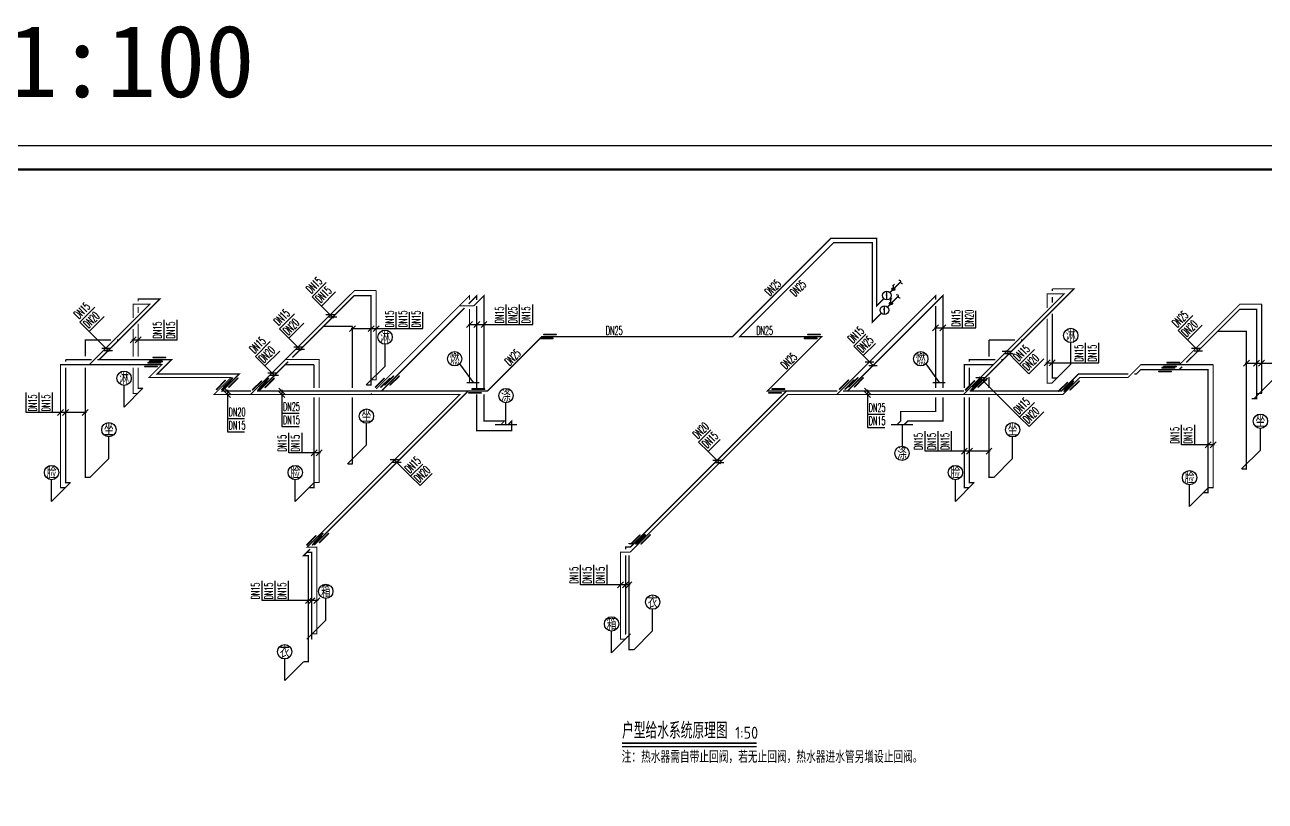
# Model space of a CAD drawing. Extents: x 27938 to 1042331, y -235042 to 1535213.
# Drawn here: x 761140 to 786856, y 140131 to 156231 of the extents above; entities that cross this region are included whole.
import ezdxf
from ezdxf.enums import TextEntityAlignment as Align

# ---------------------------------------------------------------- set-up
doc = ezdxf.new("R2010")
doc.units = 0
doc.header["$LTSCALE"] = 1000
doc.header["$MEASUREMENT"] = 0
for name, color, linetype in [('DIM_SYMB', 3, 'Continuous'), ('DIM_热给水', 3, 'Continuous'), ('DIM_给水', 3, 'Continuous'), ('EQUIP_给水', 7, 'Continuous'), ('PIPE-热给水', 5, 'RJ1'), ('PIPE-给水', 3, 'J1'), ('S-公用说明', 7, 'Continuous'), ('TEXT_给水', 7, 'Continuous'), ('VALVE_给水', 7, 'Continuous'), ('VPIPE-热给水', 5, 'RJ1'), ('VPIPE-给水', 3, 'TG_J'), ('WP_DIM', 4, 'Continuous'), ('ZC', 6, 'Continuous'), ('图框', 140, 'Continuous')]:
    doc.layers.add(name, color=color, linetype=linetype)
doc.layers.add('yichutu', color=7, linetype='Continuous', true_color=0xffffff, plot=False)
doc.styles.add('_TCH_LABEL', font='simhei.ttf')
doc.styles.add('_TWT_PIPEDN', font='SIMPLEX.shx', dxfattribs={"width": 0.6, "oblique": 10, "height": 3, "bigfont": 'HZTXT.shx'})
doc.styles.get("Standard").update_dxf_attribs({"font": 'gbenor.shx', "bigfont": 'gbcbig.shx'})
doc.styles.add('TG_LINETYPE', font='SIMPLEX', dxfattribs={"width": 0.8, "height": 3, "bigfont": 'HZTXT'})
doc.styles.add('中西文等高字体', font='HZTXT_E.shx', dxfattribs={"width": 0.7, "height": 4, "bigfont": 'hztxt.shx'})
doc.linetypes.add('J1', pattern='A,3,-0.2,["J1",Standard,S=0.25,R=0,X=-0.1,Y=-0.115],-0.35', length=3.55)
doc.linetypes.add('RJ1', pattern='A,3,-0.2,["RJ1",Standard,S=0.25,R=0,X=-0.1,Y=-0.115],-0.5', length=3.7)
doc.linetypes.add('TG_J', pattern='A,2,-0.22,["J",TG_LINETYPE,S=0.1,R=0,X=-0.18,Y=-0.15],0', length=2.22)

# ---------------------------------------------------------------- blocks, each defined once
blk = doc.blocks.new('yct-841-594-84100-59399.9999999999-100-1000.0')
at = {"layer": 'yichutu', "color": 7, "true_color": 0xffffff}
blk.add_lwpolyline([(0, 0), (0, 59400), (84100, 59400), (84100, 0)], close=True, dxfattribs=at)
at = {"layer": 'yichutu', "color": 7, "true_color": 0xffffff, "style": '_TCH_LABEL'}
blk.add_text('A1 1:100', height=3000, dxfattribs=at).set_placement((0, 61400))
blk = doc.blocks.new('A$C6CC220AB')
at = {"layer": 'ZC'}
h = blk.add_hatch(color=7, dxfattribs=at)
h.paths.add_polyline_path([(170, 35), (170, 45), (-100, 45), (-100, 35)])
h.paths.add_polyline_path([(100, -45), (100, -35), (-170, -35), (-170, -45)])
at = {"color": 7, "ltscale": 0.5}
for p, q in [((-100, 45), (-100, 35)), ((170, 35), (170, 45)), ((-170, -35), (-170, -45)), ((100, -45), (100, -35))]:
    blk.add_line(p, q, dxfattribs=at)
for points in [[(170, 45), (-100, 45)], [(170, 35), (-100, 35)], [(100, -35), (-170, -35)], [(100, -45), (-170, -45)]]:
    blk.add_lwpolyline(points, dxfattribs=at)
blk = doc.blocks.new('A$C6F8752CC')
at = {"layer": 'ZC'}
h = blk.add_hatch(color=7, dxfattribs=at)
h.paths.add_polyline_path([(156, 92), (148, 99), (-42, -92), (-35, -99)])
h.paths.add_polyline_path([(42, 92), (35, 99), (-156, -92), (-148, -99)])
at = {"color": 7, "ltscale": 0.5}
for p, q in [((42, 92), (35, 99)), ((156, 92), (148, 99)), ((-156, -92), (-148, -99)), ((-42, -92), (-35, -99))]:
    blk.add_line(p, q, dxfattribs=at)
for points in [[(-156, -92), (35, 99)], [(-148, -99), (42, 92)], [(-42, -92), (148, 99)], [(-35, -99), (156, 92)]]:
    blk.add_lwpolyline(points, dxfattribs=at)
blk = doc.blocks.new('$VALVE$00000499')
for p, q in [((35, 35), (98, 98)), ((48, 98), (147, 98))]:
    blk.add_line(p, q)
at = {"const_width": 49.6}
blk.add_lwpolyline([(25, 0, 1), (-25, 0, 1)], format="xyb", close=True, dxfattribs=at)
blk.add_circle((0, 0), 50)
for p in [(-50, 0), (50, 0)]:
    blk.add_point(p)
blk = doc.blocks.new('$VALVE$00000602')
blk.add_line((-93, -93), (93, 93))
blk.add_lwpolyline([(93, 93, 0, 50, 0), (-13, 22, 50, 50, 0)], format="xyseb")
blk.add_circle((0, 0), 150)
for p in [(-150, 0), (150, 0)]:
    blk.add_point(p)
blk = doc.blocks.new('$TwtSys$00000132')
at = {"elevation": 0}
blk.add_lwpolyline([(7, -101, -0.575183), (0, 0, 0.604745), (-11, 101, 16.924828)], format="xyb", dxfattribs=at)

msp = doc.modelspace()

# ---------------------------------------------------------------- hatches: boundary and pattern name
at = {"layer": 'PIPE-热给水'}
for points in [[(767976.6, 150720.7), (767968.7, 150728.7), (767971.9, 150732)], [(767976.6, 150720.7), (767976.6, 150732), (767971.9, 150732)], [(763384.1, 150437.8), (763384.1, 150449), (763372.8, 150449)], [(763733.7, 150437.9), (763733.7, 150449.2), (763760.8, 150449.2)], [(763733.7, 150437.9), (763741.6, 150429.9), (763760.8, 150449.2)], [(770360.5, 150614.7), (770352.5, 150622.6), (770371.7, 150641.8)], [(770660.5, 150614.7), (770652.5, 150622.6), (770671.7, 150641.8)], [(780023.7, 150614.7), (780015.8, 150622.6), (780035, 150641.8)], [(780023.7, 150614.7), (780035, 150614.7), (780035, 150641.8)], [(782335.6, 150649.9), (782335.6, 150661.2), (782324.4, 150661.2)], [(782685.6, 150650), (782693.5, 150642.1), (782712.7, 150661.3)], [(782685.6, 150650), (782685.6, 150661.3), (782712.7, 150661.3)], [(786332.9, 150437.9), (786325, 150445.9), (786328.3, 150449.2)], [(786332.9, 150437.9), (786332.9, 150449.2), (786328.3, 150449.2)], [(786782.4, 150437.9), (786782.4, 150449.2), (786793.6, 150449.2)], [(770448.3, 150402.6), (770456.3, 150394.6), (770453, 150391.3)], [(770448.3, 150402.6), (770448.3, 150391.3), (770453, 150391.3)], [(761879, 149182.8), (761879, 149194), (761867.7, 149194)], [(763979, 149182.8), (763979, 149194), (764006.1, 149194)], [(763979, 149182.8), (763986.9, 149174.8), (764006.1, 149194)], [(767244.5, 149288.9), (767244.5, 149300.1), (767255.8, 149300.1)], [(780618.5, 149182.8), (780618.5, 149194), (780607.3, 149194)], [(784277.6, 149183), (784269.6, 149190.9), (784272.9, 149194.2)], [(784277.6, 149183), (784277.6, 149194.2), (784272.9, 149194.2)], [(763713.8, 148917.6), (763705.9, 148925.6), (763686.6, 148906.4)], [(763713.8, 148917.6), (763713.8, 148906.4), (763686.6, 148906.4)], [(765413.8, 148917.6), (765421.8, 148909.7), (765441, 148928.9)], [(765413.8, 148917.6), (765413.8, 148928.9), (765441, 148928.9)], [(783013.8, 148917.6), (783005.8, 148925.6), (783009.1, 148928.9)], [(783013.8, 148917.6), (783013.8, 148928.9), (783009.1, 148928.9)], [(784012.2, 148917.6), (784020.2, 148909.7), (784016.9, 148906.4)], [(784012.2, 148917.6), (784012.2, 148906.4), (784016.9, 148906.4)], [(768425.4, 148869.8), (768425.4, 148858.5), (768436.7, 148858.5)], [(782335.6, 148799.9), (782335.6, 148788.7), (782324.4, 148788.7)], [(763384.1, 148587.8), (763384.1, 148576.5), (763372.8, 148576.5)], [(765060.3, 148564.1), (765052.3, 148572), (765033.1, 148552.8)], [(765060.3, 148564.1), (765060.3, 148552.8), (765033.1, 148552.8)], [(770160.3, 148564.1), (770168.2, 148556.1), (770187.4, 148575.3)], [(770160.3, 148564.1), (770160.3, 148575.3), (770187.4, 148575.3)], [(776960.2, 148564.1), (776952.3, 148572), (776955.6, 148575.3)], [(776960.2, 148564.1), (776960.2, 148575.3), (776955.6, 148575.3)], [(782660.2, 148564.1), (782660.2, 148552.8), (782664.9, 148552.8)], [(782660.2, 148564.1), (782668.2, 148556.1), (782664.9, 148552.8)], [(786782.4, 148587.9), (786782.4, 148576.7), (786793.6, 148576.7)], [(779298.3, 148214.7), (779287, 148214.7), (779287, 148225.9)], [(779298.3, 148214.7), (779298.3, 148225.9), (779287, 148225.9)], [(780023.7, 148214.7), (780035, 148214.7), (780035, 148203.4)], [(780023.7, 148214.7), (780023.7, 148203.4), (780035, 148203.4)], [(770660.5, 148014.7), (770660.5, 148003.4), (770649.2, 148003.4)], [(771085.9, 148014.7), (771085.9, 148025.9), (771113.1, 148025.9)], [(771085.9, 148014.7), (771093.9, 148006.7), (771113.1, 148025.9)], [(779298.3, 148014.7), (779309.5, 148014.7), (779309.5, 148010)], [(779298.3, 148014.7), (779306.2, 148006.7), (779309.5, 148010)], [(761879, 146632.8), (761879, 146621.5), (761867.7, 146621.5)], [(767244.5, 146738.9), (767244.5, 146727.6), (767255.8, 146727.6)], [(780618.5, 146632.8), (780618.5, 146621.5), (780607.3, 146621.5)], [(785777.8, 146633.3), (785777.8, 146622.1), (785789.1, 146622.1)], [(766995.8, 145399.7), (766987.9, 145407.6), (766968.7, 145388.4)], [(766995.8, 145399.7), (766995.8, 145388.4), (766968.7, 145388.4)], [(767195.8, 145399.7), (767195.8, 145410.9), (767207.1, 145410.9)], [(773489.6, 145293.6), (773489.6, 145304.8), (773478.3, 145304.8)], [(767195.8, 143599.7), (767195.8, 143588.4), (767207.1, 143588.4)], [(773489.6, 143493.6), (773489.6, 143482.3), (773478.3, 143482.3)]]:
    msp.add_hatch(color=256, dxfattribs=at).paths.add_polyline_path(points)
at = {"layer": 'PIPE-给水'}
for points in [[(777852.7, 151806.6), (777843, 151816.3), (777847, 151820.3)], [(777852.7, 151806.6), (777852.7, 151820.3), (777847, 151820.3)], [(777910.3, 151714.1), (777900.6, 151723.9), (777904.6, 151727.9)], [(777910.3, 151714.1), (777910.3, 151727.9), (777904.6, 151727.9)], [(778710.3, 151714.1), (778710.3, 151727.9), (778724.1, 151727.9)], [(778802.7, 151806.6), (778802.7, 151820.3), (778816.5, 151820.3)], [(782891.6, 150756.1), (782901.3, 150746.4), (782924.8, 150769.9)], [(782891.6, 150756.1), (782891.6, 150769.9), (782924.8, 150769.9)], [(763490.3, 150544), (763490.3, 150557.7), (763476.5, 150557.7)], [(763939.7, 150544), (763939.7, 150557.7), (763972.9, 150557.7)], [(763939.7, 150544), (763949.5, 150534.2), (763972.9, 150557.7)], [(767970.5, 150614.7), (767960.8, 150624.4), (767964.8, 150628.4)], [(767970.5, 150614.7), (767970.5, 150628.4), (767964.8, 150628.4)], [(768320.2, 150614.6), (768320.2, 150628.3), (768334, 150628.3)], [(770510.5, 150614.7), (770500.7, 150624.4), (770524.2, 150647.9)], [(780173.7, 150614.7), (780164, 150624.4), (780187.5, 150647.9)], [(778802.7, 150406.6), (778812.5, 150396.8), (778789, 150373.4)], [(786326.8, 150331.8), (786317.1, 150341.6), (786321.2, 150345.6)], [(786326.8, 150331.8), (786326.9, 150345.6), (786321.2, 150345.6)], [(786676.2, 150331.7), (786676.2, 150345.5), (786690, 150345.5)], [(778710.3, 150064.1), (778720, 150054.4), (778696.6, 150030.9)], [(762391.5, 149695.3), (762391.5, 149709.1), (762377.8, 149709.1)], [(771862.3, 149766.1), (771852.6, 149775.9), (771856.6, 149779.9)], [(771862.3, 149766.1), (771862.3, 149779.9), (771856.6, 149779.9)], [(775812.3, 149766.1), (775812.3, 149752.4), (775818, 149752.4)], [(775812.3, 149766.1), (775822, 149756.4), (775818, 149752.4)], [(775962.3, 149766.1), (775952.6, 149775.9), (775929.1, 149752.4)], [(775962.3, 149766.1), (775962.3, 149752.4), (775929.1, 149752.4)], [(777662.3, 149766.1), (777672.1, 149756.4), (777695.5, 149779.9)], [(777662.3, 149766.1), (777662.3, 149779.9), (777695.5, 149779.9)], [(786466.7, 149872.1), (786466.7, 149885.9), (786480.5, 149885.9)], [(764185, 149288.9), (764185, 149302.6), (764218.2, 149302.6)], [(764185, 149288.9), (764194.8, 149279.1), (764218.2, 149302.6)], [(780724.6, 149288.9), (780724.6, 149302.6), (780710.8, 149302.6)], [(763884.5, 148988.3), (763874.8, 148998.1), (763851.3, 148974.6)], [(763884.5, 148988.3), (763884.5, 148974.6), (763851.3, 148974.6)], [(765584.5, 148988.3), (765594.2, 148978.6), (765617.7, 149002.1)], [(765584.5, 148988.3), (765584.5, 149002.1), (765617.7, 149002.1)], [(782440.8, 148905.1), (782440.8, 148891.4), (782427.1, 148891.4)], [(782984.5, 148988.3), (782974.8, 148998.1), (782978.8, 149002.1)], [(782984.5, 148988.3), (782984.5, 149002.1), (782978.8, 149002.1)], [(784182.9, 148988.3), (784192.7, 148978.6), (784188.6, 148974.6)], [(784182.9, 148988.3), (784182.9, 148974.6), (784188.6, 148974.6)], [(784271.3, 149076.7), (784261.6, 149086.4), (784265.6, 149090.5)], [(784271.3, 149076.7), (784271.3, 149090.5), (784265.6, 149090.5)], [(785671.3, 149076.7), (785671.3, 149090.5), (785685.1, 149090.5)], [(763490.3, 148694), (763490.3, 148680.2), (763476.5, 148680.2)], [(765231, 148634.8), (765221.2, 148644.5), (765197.8, 148621)], [(768320.2, 148764.6), (768320.2, 148750.8), (768334, 148750.8)], [(776531, 148634.8), (776521.2, 148644.5), (776497.8, 148621)], [(765231, 148634.8), (765231, 148621), (765197.8, 148621)], [(770730.9, 148634.8), (770730.9, 148621), (770736.6, 148621)], [(770730.9, 148634.8), (770740.7, 148625.1), (770736.6, 148621)], [(776531, 148634.8), (776531, 148621), (776497.8, 148621)], [(782631, 148634.8), (782640.7, 148625.1), (782636.6, 148621)], [(782631, 148634.8), (782631, 148621), (782636.6, 148621)], [(786676.2, 148481.7), (786676.2, 148468), (786690, 148468)], [(771235.9, 148014.7), (771226.2, 148024.4), (771249.7, 148047.9)], [(779448.3, 148014.7), (779438.5, 148024.4), (779442.6, 148028.4)], [(779448.3, 148014.7), (779448.3, 148028.4), (779442.6, 148028.4)], [(780173.7, 148014.7), (780173.7, 148000.9), (780187.5, 148000.9)], [(770510.5, 147814.7), (770510.5, 147800.9), (770496.7, 147800.9)], [(771235.9, 147814.7), (771235.9, 147800.9), (771249.7, 147800.9)], [(767932.9, 147127.1), (767932.9, 147113.4), (767946.6, 147113.4)], [(762391.5, 146845.3), (762391.5, 146831.6), (762377.8, 146831.6)], [(781129.8, 146844.3), (781129.8, 146830.5), (781116.1, 146830.5)], [(786466.7, 147022.1), (786466.7, 147008.4), (786480.5, 147008.4)], [(761985.7, 146739.4), (761985.7, 146725.7), (761971.9, 146725.7)], [(767137.4, 146631.7), (767137.4, 146617.9), (767151.1, 146617.9)], [(780724.6, 146738.9), (780724.6, 146725.1), (780710.8, 146725.1)], [(785671.3, 146526.7), (785671.3, 146513), (785685.1, 146513)], [(767089.8, 145293.6), (767089.8, 145307.3), (767103.5, 145307.3)], [(773595.6, 145399.7), (773595.6, 145413.4), (773581.9, 145413.4)], [(773666.4, 145470.4), (773666.4, 145484.1), (773652.6, 145484.1)], [(773695.6, 145399.7), (773695.6, 145385.9), (773701.3, 145385.9)], [(773695.6, 145399.7), (773705.4, 145389.9), (773701.3, 145385.9)], [(766919.1, 145222.9), (766909.3, 145232.6), (766885.9, 145209.1)], [(766919.1, 145222.9), (766919.1, 145209.1), (766885.9, 145209.1)], [(767019.1, 145222.9), (767019.1, 145236.6), (767032.8, 145236.6)], [(773595.6, 143599.7), (773595.6, 143585.9), (773581.9, 143585.9)], [(767089.8, 143493.6), (767089.8, 143479.8), (767103.5, 143479.8)], [(773666.4, 143270.4), (773666.4, 143256.6), (773652.6, 143256.6)], [(767019.1, 143022.9), (767019.1, 143009.1), (767032.8, 143009.1)]]:
    msp.add_hatch(color=256, dxfattribs=at).paths.add_polyline_path(points)
at = {"layer": 'VPIPE-热给水'}
for points in [[(763384.1, 150437.8), (763372.8, 150437.8), (763372.8, 150449)], [(770360.5, 150614.7), (770371.7, 150614.7), (770371.7, 150641.8)], [(770660.5, 150614.7), (770671.7, 150614.7), (770671.7, 150641.8)], [(782335.6, 150649.9), (782324.4, 150649.9), (782324.4, 150661.2)], [(786782.4, 150437.9), (786793.6, 150437.9), (786793.6, 150449.2)], [(761879, 149182.8), (761867.7, 149182.8), (761867.7, 149194)], [(767244.5, 149288.9), (767255.8, 149288.9), (767255.8, 149300.1)], [(780618.5, 149182.8), (780607.3, 149182.8), (780607.3, 149194)], [(768425.4, 148869.8), (768436.7, 148869.8), (768436.7, 148858.5)], [(782335.6, 148799.9), (782324.4, 148799.9), (782324.4, 148788.7)], [(763384.1, 148587.8), (763372.8, 148587.8), (763372.8, 148576.5)], [(786782.4, 148587.9), (786793.6, 148587.9), (786793.6, 148576.7)], [(770660.5, 148014.7), (770649.2, 148014.7), (770649.2, 148003.4)], [(761879, 146632.8), (761867.7, 146632.8), (761867.7, 146621.5)], [(767244.5, 146738.9), (767255.8, 146738.9), (767255.8, 146727.6)], [(780618.5, 146632.8), (780607.3, 146632.8), (780607.3, 146621.5)], [(785777.8, 146633.3), (785789.1, 146633.3), (785789.1, 146622.1)], [(767195.8, 145399.7), (767207.1, 145399.7), (767207.1, 145410.9)], [(773489.6, 145293.6), (773478.3, 145293.6), (773478.3, 145304.8)], [(767195.8, 143599.7), (767207.1, 143599.7), (767207.1, 143588.4)], [(773489.6, 143493.6), (773478.3, 143493.6), (773478.3, 143482.3)]]:
    msp.add_hatch(color=256, dxfattribs=at).paths.add_polyline_path(points)
at = {"layer": 'VPIPE-给水'}
for points in [[(778710.3, 151714.1), (778724.1, 151714.1), (778724.1, 151727.9)], [(778802.7, 151806.6), (778816.5, 151806.6), (778816.5, 151820.3)], [(763490.3, 150544), (763476.5, 150544), (763476.5, 150557.7)], [(768320.2, 150614.6), (768334, 150614.6), (768334, 150628.3)], [(770510.5, 150614.7), (770524.2, 150614.7), (770524.2, 150647.9)], [(780173.7, 150614.7), (780187.5, 150614.7), (780187.5, 150647.9)], [(778802.7, 150406.6), (778789, 150406.6), (778789, 150373.4)], [(786676.2, 150331.7), (786690, 150331.7), (786690, 150345.5)], [(778710.3, 150064.1), (778696.6, 150064.1), (778696.6, 150030.9)], [(762391.5, 149695.3), (762377.8, 149695.3), (762377.8, 149709.1)], [(786466.7, 149872.1), (786480.5, 149872.1), (786480.5, 149885.9)], [(780724.6, 149288.9), (780710.8, 149288.9), (780710.8, 149302.6)], [(782440.8, 148905.1), (782427.1, 148905.1), (782427.1, 148891.4)], [(785671.3, 149076.7), (785685.1, 149076.7), (785685.1, 149090.5)], [(763490.3, 148694), (763476.5, 148694), (763476.5, 148680.2)], [(768320.2, 148764.6), (768334, 148764.6), (768334, 148750.8)], [(786676.2, 148481.7), (786690, 148481.7), (786690, 148468)], [(771235.9, 148014.7), (771249.7, 148014.7), (771249.7, 148047.9)], [(780173.7, 148014.7), (780187.5, 148014.7), (780187.5, 148000.9)], [(770510.5, 147814.7), (770496.7, 147814.7), (770496.7, 147800.9)], [(771235.9, 147814.7), (771249.7, 147814.7), (771249.7, 147800.9)], [(767932.9, 147127.1), (767946.6, 147127.1), (767946.6, 147113.4)], [(762391.5, 146845.3), (762377.8, 146845.3), (762377.8, 146831.6)], [(781129.8, 146844.3), (781116.1, 146844.3), (781116.1, 146830.5)], [(786466.7, 147022.1), (786480.5, 147022.1), (786480.5, 147008.4)], [(761985.7, 146739.4), (761971.9, 146739.4), (761971.9, 146725.7)], [(767137.4, 146631.7), (767151.1, 146631.7), (767151.1, 146617.9)], [(780724.6, 146738.9), (780710.8, 146738.9), (780710.8, 146725.1)], [(785671.3, 146526.7), (785685.1, 146526.7), (785685.1, 146513)], [(767089.8, 145293.6), (767103.5, 145293.6), (767103.5, 145307.3)], [(773595.6, 145399.7), (773581.9, 145399.7), (773581.9, 145413.4)], [(773666.4, 145470.4), (773652.6, 145470.4), (773652.6, 145484.1)], [(767019.1, 145222.9), (767032.8, 145222.9), (767032.8, 145236.6)], [(773595.6, 143599.7), (773581.9, 143599.7), (773581.9, 143585.9)], [(767089.8, 143493.6), (767103.5, 143493.6), (767103.5, 143479.8)], [(773666.4, 143270.4), (773652.6, 143270.4), (773652.6, 143256.6)], [(767019.1, 143022.9), (767032.8, 143022.9), (767032.8, 143009.1)]]:
    msp.add_hatch(color=256, dxfattribs=at).paths.add_polyline_path(points)

# ---------------------------------------------------------------- linework, layer by layer
at = {"layer": 'DIM_SYMB', "const_width": 35}
msp.add_lwpolyline([(773523, 141333.8), (776312.5, 141333.8)], dxfattribs=at)
at = {"layer": 'DIM_SYMB'}
msp.add_lwpolyline([(773523, 141263.8), (776312.5, 141263.8)], dxfattribs=at)
at = {"layer": 'DIM_热给水'}
for p, q in [((771119.5, 150015.3), (771119.5, 150430.8)), ((771394.5, 150015.3), (771394.5, 150430.8)), ((771669.5, 150015.3), (771669.5, 150430.8)), ((780584.2, 149948.9), (780584.2, 150302.9)), ((780859.2, 149948.9), (780859.2, 150302.9)), ((764026.5, 149700.7), (764026.5, 150115)), ((764301.5, 149700.7), (764301.5, 150115)), ((770298.6, 149953.4), (770422.3, 150077.2)), ((770335.5, 150015.3), (771119.5, 150015.3)), ((770448.6, 149953.4), (770572.3, 150077.2)), ((770598.6, 149953.4), (770722.3, 150077.2)), ((771119.5, 150015.3), (771669.5, 150015.3)), ((779961.9, 149887), (780085.6, 150010.8)), ((779998.7, 149948.9), (780584.2, 149948.9)), ((780111.9, 149887), (780235.6, 150010.8)), ((780584.2, 149948.9), (780859.2, 149948.9)), ((763322.2, 149638.8), (763445.9, 149762.6)), ((763359.1, 149700.7), (764026.5, 149700.7)), ((763428.4, 149638.8), (763552.1, 149762.6)), ((764026.5, 149700.7), (764301.5, 149700.7)), ((781581.3, 149458.3), (781406.3, 149458.3)), ((781476.1, 149476), (781762.8, 149189.4)), ((781762.8, 149189.4), (782070.8, 149497.4)), ((783133.6, 149223.4), (783133.6, 149637.7)), ((783408.6, 149223.4), (783408.6, 149637.7)), ((781631.3, 149408.3), (781456.3, 149408.3)), ((781762.8, 149189.4), (781957.2, 148994.9)), ((781957.2, 148994.9), (782265.3, 149303)), ((782273.8, 149161.5), (782397.5, 149285.2)), ((782310.6, 149223.4), (783133.6, 149223.4)), ((782379, 149161.5), (782502.7, 149285.2)), ((783133.6, 149223.4), (783408.6, 149223.4)), ((781034.6, 148911.6), (780859.6, 148911.6)), ((780929.5, 148929.3), (781765.2, 148093.6)), ((781084.6, 148861.6), (780909.6, 148861.6)), ((781765.2, 148093.6), (782073.2, 148401.7)), ((781959.6, 147899.2), (782267.7, 148207.2)), ((781765.2, 148093.6), (781959.6, 147899.2)), ((785119.5, 147518.9), (785119.5, 147933.2)), ((785394.5, 147518.9), (785394.5, 147933.2)), ((766612.9, 147355.7), (766612.9, 147770)), ((766887.9, 147355.7), (766887.9, 147770)), ((775110.2, 147579.3), (775360.5, 147829.6)), ((775304.7, 147384.8), (775555, 147635.1)), ((766887.9, 147355.7), (766612.9, 147355.7)), ((767269.5, 147355.7), (766887.9, 147355.7)), ((767075.5, 147293.8), (767199.3, 147417.6)), ((767182.7, 147293.8), (767306.4, 147417.6)), ((775304.7, 147384.8), (775110.2, 147579.3)), ((775560.5, 147129), (775304.7, 147384.8)), ((785394.5, 147518.9), (785119.5, 147518.9)), ((785802.8, 147518.9), (785394.5, 147518.9)), ((785609.5, 147457), (785733.2, 147580.8)), ((785716, 147457), (785839.7, 147580.8)), ((768890.8, 147207.1), (768715.8, 147207.1)), ((768940.8, 147157.1), (768765.8, 147157.1)), ((768785.6, 147224.8), (769139.7, 146870.7)), ((769139.7, 146870.7), (769391.3, 147122.3)), ((775580.3, 147196.7), (775405.3, 147196.7)), ((775630.3, 147146.7), (775455.3, 147146.7)), ((769139.7, 146870.7), (769334.1, 146676.2)), ((769334.1, 146676.2), (769585.8, 146927.9)), ((766058.8, 144290.1), (766058.8, 144704.4)), ((766333.8, 144290.1), (766333.8, 144704.4)), ((766608.8, 144290.1), (766608.8, 144704.4)), ((766608.8, 144290.1), (766058.8, 144290.1)), ((767220.8, 144290.1), (766608.8, 144290.1)), ((766957.2, 144228.2), (767080.9, 144351.9)), ((767027.9, 144228.2), (767151.7, 144351.9)), ((767134, 144228.2), (767257.7, 144351.9))]:
    msp.add_line(p, q, dxfattribs=at)
at = {"layer": 'DIM_给水'}
for p, q in [((767094.7, 150593.5), (767387.7, 150886.4)), ((767289.2, 150399), (767094.7, 150593.5)), ((767289.2, 150399), (767582.2, 150692)), ((762282.3, 150067.6), (762590.4, 150375.6)), ((766422.6, 149927.9), (766730.6, 150235.9)), ((767539.7, 150148.5), (767289.2, 150399)), ((767559.5, 150216.2), (767384.5, 150216.2)), ((768841.5, 149930.4), (768841.5, 150270.2)), ((769116.5, 149930.4), (769116.5, 150270.2)), ((769391.5, 149930.4), (769391.5, 150270.2)), ((785049.9, 149892.2), (785358, 150200.3)), ((762476.8, 149873.1), (762282.3, 150067.6)), ((762476.8, 149873.1), (762784.8, 150181.2)), ((766617, 149733.4), (766422.6, 149927.9)), ((766617, 149733.4), (766925.1, 150041.5)), ((767609.5, 150166.2), (767434.5, 150166.2)), ((767871, 149868.5), (767994.8, 149992.2)), ((767907.9, 149930.4), (768841.5, 149930.4)), ((768258.4, 149868.5), (768382.1, 149992.2)), ((768363.6, 149868.5), (768487.3, 149992.2)), ((768841.5, 149930.4), (769391.5, 149930.4)), ((785244.4, 149697.8), (785552.4, 150005.8)), ((762890.5, 149459.4), (762476.8, 149873.1)), ((766870.8, 149479.6), (766617, 149733.4)), ((778327.5, 149566.8), (778579.2, 149818.4)), ((785244.4, 149697.8), (785049.9, 149892.2)), ((785486.2, 149455.9), (785244.4, 149697.8)), ((762735.3, 149527.1), (762910.3, 149527.1)), ((762785.3, 149477.1), (762960.3, 149477.1)), ((765921.6, 149353), (766229.7, 149661.1)), ((766116.1, 149158.6), (766424.2, 149466.6)), ((766890.7, 149547.3), (766715.7, 149547.3)), ((766940.7, 149497.3), (766765.7, 149497.3)), ((778522, 149372.4), (778327.5, 149566.8)), ((778522, 149372.4), (778773.6, 149624)), ((785331.1, 149523.6), (785506.1, 149523.6)), ((785381.1, 149473.6), (785556.1, 149473.6)), ((766116.1, 149158.6), (765921.6, 149353)), ((766332.9, 148941.7), (766116.1, 149158.6)), ((778744.4, 149150), (778522, 149372.4)), ((778564.2, 149242.7), (778739.2, 149242.7)), ((778639.2, 149167.7), (778814.2, 149167.7)), ((786404.8, 149151.6), (786528.6, 149275.4)), ((786441.7, 149213.5), (787601.4, 149213.5)), ((786614.4, 149151.6), (786738.1, 149275.4)), ((786720.5, 149151.6), (786844.3, 149275.4)), ((766352.8, 149009.4), (766177.8, 149009.4)), ((766402.8, 148959.4), (766227.8, 148959.4)), ((765403.7, 148572.9), (765279.9, 148696.7)), ((765341.8, 148659.8), (765341.8, 148065.3)), ((766531.7, 148572.9), (766407.9, 148696.7)), ((766469.8, 148659.8), (766469.8, 148175)), ((778549.5, 148696.7), (778673.2, 148572.9)), ((778611.3, 148659.8), (778611.3, 148156.5)), ((761165, 148189.1), (761165, 148603.4)), ((761440, 148189.1), (761440, 148603.4)), ((761715, 148189.1), (761715, 148603.4)), ((765403.7, 148502.2), (765279.9, 148625.9)), ((766531.7, 148502.2), (766407.9, 148625.9)), ((778673.2, 148502.2), (778549.5, 148625.9)), ((761715, 148189.1), (761165, 148189.1)), ((762416.5, 148189.1), (761715, 148189.1)), ((761817.1, 148127.2), (761940.8, 148250.9)), ((761923.8, 148127.2), (762047.6, 148250.9)), ((762329.6, 148127.2), (762453.4, 148250.9)), ((766469.8, 148175), (766825.7, 148175)), ((766469.8, 148175), (766469.8, 147900)), ((778611.3, 148156.5), (778967.2, 148156.5)), ((778611.3, 148156.5), (778611.3, 147881.5)), ((765341.8, 148065.3), (765695.8, 148065.3)), ((765341.8, 148065.3), (765341.8, 147790.3)), ((766469.8, 147900), (766825.7, 147900)), ((778611.3, 147881.5), (778967.2, 147881.5)), ((765341.8, 147790.3), (765695.8, 147790.3)), ((779804.6, 147392.1), (779804.6, 147806.4)), ((780079.6, 147392.1), (780079.6, 147806.4)), ((780354.6, 147392.1), (780354.6, 147806.4)), ((780354.6, 147392.1), (779804.6, 147392.1)), ((781154.8, 147392.1), (780354.6, 147392.1)), ((780556.6, 147330.2), (780680.4, 147454)), ((780662.7, 147330.2), (780786.4, 147454)), ((781068, 147330.2), (781191.7, 147454)), ((772661.4, 144618.4), (772661.4, 145032.8)), ((772936.4, 144618.4), (772936.4, 145032.8)), ((773211.4, 144618.4), (773211.4, 145032.8)), ((773211.4, 144618.4), (772661.4, 144618.4)), ((773691.4, 144618.4), (773211.4, 144618.4)), ((773427.7, 144556.6), (773551.5, 144680.3)), ((773533.8, 144556.6), (773657.5, 144680.3)), ((773604.5, 144556.6), (773728.2, 144680.3))]:
    msp.add_line(p, q, dxfattribs=at)
at = {"layer": 'PIPE-热给水', "ltscale": 0.5, "const_width": 22.5}
for points in [[(767976.6, 150720.7), (766544.7, 149288.9)], [(767976.6, 150720.7), (768426.4, 150720.7)], [(762478.6, 149182.8), (763733.7, 150437.9)], [(763733.7, 150437.9), (763384.1, 150437.8)], [(770148.1, 150402.6), (770360.5, 150614.7)], [(770660.5, 150614.7), (770448.3, 150402.6)], [(777973.1, 148564.1), (780023.7, 150614.7)], [(780023.7, 150528.4), (780023.7, 150614.7)], [(782685.6, 150650), (781218.3, 149182.8)], [(782685.6, 150650), (782335.6, 150649.9)], [(785078.2, 149183.2), (786332.9, 150437.9)], [(786332.9, 150437.9), (786782.4, 150437.9)], [(768425.6, 148679.9), (770148.1, 150402.6)], [(770148.1, 150402.6), (770448.3, 150402.6)], [(780023.7, 148698.5), (780023.7, 150400.9)], [(762478.6, 149182.8), (761879, 149182.8)], [(763979, 149182.8), (762478.6, 149182.8)], [(763713.8, 148917.6), (763979, 149182.8)], [(766544.7, 149288.9), (765819.9, 148564.1)], [(766544.7, 149288.9), (767244.5, 149288.9)], [(781218.3, 149182.8), (780599.6, 148564.1)], [(781218.3, 149182.8), (780618.5, 149182.8)], [(784012.2, 148917.6), (784277.6, 149183)], [(784277.6, 149183), (785777.8, 149183.2)], [(765413.8, 148917.6), (763713.8, 148917.6)], [(765060.3, 148564.1), (765413.8, 148917.6)], [(782660.2, 148564.1), (783013.8, 148917.6)], [(783013.8, 148917.6), (784012.2, 148917.6)], [(768425.4, 148869.8), (768325.4, 148869.8)], [(782335.6, 148799.9), (782435.6, 148799.9)], [(763384.1, 148587.8), (763484.1, 148587.8)], [(765819.9, 148564.1), (765060.3, 148564.1)], [(768309.9, 148564.1), (765819.9, 148564.1)], [(770160.3, 148564.1), (766995.8, 145399.7)], [(768309.9, 148564.1), (768335.5, 148589.7)], [(770160.3, 148564.1), (768309.9, 148564.1)], [(776960.2, 148564.1), (773689.6, 145293.5)], [(777973.1, 148564.1), (776960.2, 148564.1)], [(780599.6, 148564.1), (777973.1, 148564.1)], [(780023.7, 148214.7), (780023.7, 148502.8)], [(782660.2, 148564.1), (780599.6, 148564.1)], [(786782.4, 148587.9), (786682.4, 148587.9)], [(779298.3, 148014.7), (779298.3, 148214.7)], [(780023.7, 148214.7), (779298.3, 148214.7)], [(770660.5, 148014.7), (771085.9, 148014.7)], [(771015.2, 147944), (771085.9, 148014.7)], [(779298.3, 148014.7), (779227.6, 147944)], [(761879, 146632.8), (761979, 146632.8)], [(767244.5, 146738.9), (767144.5, 146738.9)], [(780618.5, 146632.8), (780718.5, 146632.8)], [(785777.8, 146633.3), (785677.8, 146633.3)], [(766995.8, 145399.7), (767195.8, 145399.7)], [(773689.6, 145293.6), (773489.6, 145293.6)], [(767195.8, 143599.7), (767095.8, 143599.7)], [(773489.6, 143493.6), (773589.6, 143493.6)]]:
    msp.add_lwpolyline(points, dxfattribs=at)
at = {"layer": 'PIPE-给水', "ltscale": 0.5, "const_width": 27.5}
for points in [[(777852.7, 151806.6), (775812.3, 149766.1)], [(777910.3, 151714.1), (775962.3, 149766.1)], [(778802.7, 151806.6), (777852.7, 151806.6)], [(778710.3, 151714.1), (777910.3, 151714.1)], [(779126.8, 150730.6), (779074.9, 150678.8)], [(779297.7, 150901.5), (779169.2, 150773)], [(782891.6, 150756.1), (781830.9, 149695.3)], [(782891.6, 150756.1), (782441.8, 150756.1)], [(763091.1, 149695.3), (763939.7, 150544)], [(763939.7, 150544), (763490.3, 150544)], [(767970.5, 150614.7), (767334, 149978.2)], [(767970.5, 150614.7), (768320.2, 150614.6)], [(770341.6, 150445.9), (770510.5, 150614.7)], [(778193.8, 148634.8), (780173.7, 150614.7)], [(778947.7, 150551.5), (778802.7, 150406.6)], [(779076.8, 150430.6), (779024.9, 150378.8)], [(779247.7, 150601.5), (779119.2, 150473)], [(768530.6, 148634.8), (770255, 150359.2)], [(778897.7, 150251.5), (778710.3, 150064.1)], [(785867.1, 149872.1), (786326.8, 150331.8)], [(786326.8, 150331.8), (786676.2, 150331.7)], [(767334, 149978.2), (766688, 149332.2)], [(767334, 149978.2), (767934.1, 149978.2)], [(762929.9, 149695.3), (762391.5, 149695.3)], [(762685, 149289.2), (763091.1, 149695.3)], [(763091.1, 149695.3), (763052.4, 149695.3)], [(771862.3, 149766.1), (770730.9, 148634.8)], [(775812.3, 149766.1), (771862.3, 149766.1)], [(777662.3, 149766.1), (775962.3, 149766.1)], [(777662.3, 149766.1), (776531, 148634.8)], [(781669.6, 149695.3), (781130.8, 149695.4)], [(781830.9, 149695.3), (781424.4, 149288.9)], [(781830.9, 149695.3), (781792.1, 149695.3)], [(785221.4, 149226.4), (785867.1, 149872.1)], [(785867.1, 149872.1), (786466.7, 149872.1)], [(761985.7, 149289.4), (761985.3, 149289.4)], [(762523.8, 149289.3), (761985.7, 149289.4)], [(762685, 149289.2), (762646.3, 149289.2)], [(764185, 149288.9), (762685, 149289.2)], [(763884.5, 148988.3), (764185, 149288.9)], [(766538.7, 149182.8), (765990.6, 148634.8)], [(766601.4, 149245.5), (766538.7, 149182.8)], [(766538.7, 149182.8), (767138.5, 149182.8)], [(781263.1, 149288.9), (780724.6, 149288.9)], [(781424.4, 149288.9), (780770.3, 148634.8)], [(781424.4, 149288.9), (781385.6, 149288.9)], [(765584.5, 148988.3), (763884.5, 148988.3)], [(765231, 148634.8), (765584.5, 148988.3)], [(782440.8, 148905.1), (782540.8, 148905.1)], [(782631, 148634.8), (782984.5, 148988.3)], [(782984.5, 148988.3), (784021.7, 148988.3)], [(784144.2, 148988.3), (784182.9, 148988.3)], [(784182.9, 148988.3), (784271.3, 149076.7)], [(784271.3, 149076.7), (785071.7, 149076.7)], [(785071.7, 149076.7), (785134.8, 149139.8)], [(785071.7, 149076.7), (785671.3, 149076.7)], [(763490.3, 148694), (763590.3, 148694)], [(765829.4, 148634.8), (765231, 148634.8)], [(765990.6, 148634.8), (765951.9, 148634.8)], [(768530.6, 148634.8), (765990.6, 148634.8)], [(770331, 148634.8), (767139.2, 145443)], [(768320.2, 148764.6), (768220.2, 148764.6)], [(770331, 148634.8), (768530.6, 148634.8)], [(770730.9, 148634.8), (770331, 148634.8)], [(776931, 148634.8), (773766.4, 145470.4)], [(776531, 148634.8), (776931, 148634.8)], [(776931, 148634.8), (777982.6, 148634.8)], [(778105.1, 148634.8), (778193.8, 148634.8)], [(778193.8, 148634.8), (780609.1, 148634.8)], [(780731.6, 148634.8), (780770.3, 148634.8)], [(780770.3, 148634.8), (781086.9, 148634.8)], [(781086.9, 148634.8), (782631, 148634.8)], [(786676.2, 148481.7), (786576.2, 148481.7)], [(771235.9, 148014.7), (771165.2, 147944)], [(779377.6, 147944), (779448.3, 148014.7)], [(779448.3, 148014.7), (780173.7, 148014.7)], [(771235.9, 147814.7), (770510.5, 147814.7)], [(767932.9, 147127.1), (767832.9, 147127.1)], [(762391.5, 146845.3), (762491.5, 146845.3)], [(781129.8, 146844.3), (781229.8, 146844.3)], [(786466.7, 147022.1), (786366.7, 147022.1)], [(761985.7, 146739.4), (762085.7, 146739.4)], [(767137.4, 146631.7), (767037.4, 146631.7)], [(780724.6, 146738.9), (780824.6, 146738.9)], [(785671.3, 146526.7), (785571.3, 146526.7)], [(766989.8, 145293.6), (766919.1, 145222.9)], [(767052.5, 145356.4), (766989.8, 145293.6)], [(766989.8, 145293.6), (767089.8, 145293.6)], [(773695.6, 145399.7), (773595.6, 145399.7)], [(773766.4, 145470.4), (773666.4, 145470.4)], [(773766.4, 145470.4), (773695.6, 145399.7)], [(766919.1, 145222.9), (767019.1, 145222.9)], [(767089.8, 143493.6), (767082.8, 143493.6)], [(773595.6, 143599.7), (773602.6, 143599.7)], [(773666.4, 143270.4), (773766.4, 143270.4)], [(767019.1, 143022.9), (766919.1, 143022.9)]]:
    msp.add_lwpolyline(points, dxfattribs=at)
at = {"layer": 'S-公用说明'}
for centre in [(782826.3, 149789.1), (768610.9, 149753.8), (770052.2, 149305), (779715.5, 149305), (763199.6, 148901.8), (771115.2, 148542.5), (768223.6, 148116.3), (786757.4, 148011.3), (762882.2, 147834.5), (781620.5, 147833.4), (779327.6, 147345.5), (761695, 146947.2), (766746.7, 146947.2), (780433.9, 146946.7), (785287.2, 146841.2), (767380.5, 144482.8), (774157, 144259.6), (773305, 143807.5), (766528.4, 143230.7)]:
    msp.add_circle(centre, 148.5, dxfattribs=at)
at = {"layer": 'VPIPE-热给水', "ltscale": 0.5, "const_width": 22.5}
for points in [[(768425.4, 148869.8), (768425.4, 150719.8)], [(763384.1, 150149.6), (763384.1, 150437.8)], [(770360.5, 150528.4), (770360.5, 150614.7)], [(770660.5, 148698.5), (770660.5, 150614.7)], [(782335.6, 150361.4), (782335.6, 150649.9)], [(786782.4, 148587.9), (786782.4, 150437.9)], [(770360.5, 148814.7), (770360.5, 150341.3)], [(763384.1, 149352.8), (763384.1, 149924.6)], [(782335.6, 148799.9), (782335.6, 150136.4)], [(761879, 146632.8), (761879, 149182.8)], [(767244.5, 148698.5), (767244.5, 149288.9)], [(780618.5, 148698.5), (780618.5, 149182.8)], [(785777.8, 149183.2), (785777.8, 149183.3)], [(785777.8, 146633.3), (785777.8, 149183.2)], [(763384.1, 148587.8), (763384.1, 149121.5)], [(767244.5, 146738.9), (767244.5, 148502.8)], [(770660.5, 148014.7), (770660.5, 148571)], [(780618.5, 146632.8), (780618.5, 148502.8)], [(767195.8, 143599.7), (767195.8, 145399.7)], [(773489.6, 143493.6), (773489.6, 145293.6)]]:
    msp.add_lwpolyline(points, dxfattribs=at)
at = {"layer": 'VPIPE-给水', "ltscale": 0.5, "const_width": 27.5}
for points in [[(778710.3, 150064.1), (778710.3, 151714.1)], [(778802.7, 150406.6), (778802.7, 151806.6)], [(782440.8, 150711.2), (782440.8, 150755.1)], [(763490.3, 150499.1), (763490.3, 150544)], [(768320.2, 148764.6), (768320.2, 150614.6)], [(770510.5, 150525.9), (770510.5, 150614.7)], [(780173.7, 148698.5), (780173.7, 150614.7)], [(782440.8, 150466.6), (782440.8, 150588.7)], [(763490.3, 150255.7), (763490.3, 150376.6)], [(770510.5, 148698.5), (770510.5, 150403.4)], [(782440.8, 148905.1), (782440.8, 150241.6)], [(786676.2, 148481.7), (786676.2, 150331.7)], [(763490.3, 149352.8), (763490.3, 150030.7)], [(767932.9, 148698.5), (767932.9, 149977.1)], [(762391.5, 149353), (762391.5, 149695.3)], [(781129.8, 149352.6), (781129.8, 149694.3)], [(786466.7, 147022.1), (786466.7, 149872.1)], [(761985.7, 149244), (761985.7, 149289.4)], [(767137.4, 148698.5), (767137.4, 149181.7)], [(780724.6, 149244), (780724.6, 149288.9)], [(761985.7, 146739.4), (761985.7, 149121.5)], [(762391.5, 146845.3), (762391.5, 149121.5)], [(763490.3, 148694), (763490.3, 149121.5)], [(780724.6, 148750.3), (780724.6, 149121.5)], [(781129.8, 148698.5), (781129.8, 148930.6)], [(785671.3, 146526.7), (785671.3, 149076.7)], [(767137.4, 146631.7), (767137.4, 148502.8)], [(767932.9, 147127.1), (767932.9, 148502.8)], [(770510.5, 147814.7), (770510.5, 148571)], [(780173.7, 148014.7), (780173.7, 148502.8)], [(780724.6, 146738.9), (780724.6, 148502.8)], [(781129.8, 146844.3), (781129.8, 148502.8)], [(771235.9, 148014.7), (771235.9, 147814.7)], [(767089.8, 143493.6), (767089.8, 145293.6)], [(773595.6, 145354.8), (773595.6, 145399.7)], [(773666.4, 145463.4), (773666.4, 145470.4)], [(767019.1, 143022.9), (767019.1, 145222.9)], [(773595.6, 143599.7), (773595.6, 145232.3)], [(773666.4, 143270.4), (773666.4, 145232.3)]]:
    msp.add_lwpolyline(points, dxfattribs=at)
at = {"layer": 'WP_DIM'}
for p, q in [((768610.9, 149155.3), (768610.9, 149605.3)), ((782826.3, 149190.6), (782826.3, 149640.6)), ((768220.2, 148764.6), (768610.9, 149155.3)), ((770441, 148814.7), (770161.4, 149204.3)), ((780104.2, 148814.7), (779824.6, 149204.3)), ((782435.6, 148799.9), (782826.3, 149190.6)), ((763199.6, 148303.3), (763199.6, 148753.3)), ((763199.6, 148303.3), (763590.3, 148694)), ((770302.9, 148814.7), (770562.3, 148814.7)), ((779966.2, 148814.7), (780223.5, 148814.7)), ((786626.2, 148481.7), (787016.9, 148872.4)), ((771115.2, 147944), (771115.2, 148394)), ((768223.6, 147517.8), (768223.6, 147967.8)), ((770890.2, 147944), (771340.2, 147944)), ((779102.6, 147944), (779552.6, 147944)), ((779327.6, 147944), (779327.6, 147494)), ((762882.2, 147236), (762882.2, 147686)), ((781620.5, 147234.9), (781620.5, 147684.9)), ((786757.4, 147412.8), (786757.4, 147862.8)), ((767832.9, 147127.1), (768223.6, 147517.8)), ((786366.7, 147022.1), (786757.4, 147412.8)), ((762491.5, 146845.3), (762882.2, 147236)), ((781229.8, 146844.3), (781620.5, 147234.9)), ((761695, 146348.7), (761695, 146798.7)), ((761695, 146348.7), (762085.7, 146739.4)), ((766746.7, 146348.7), (766746.7, 146798.7)), ((766746.7, 146348.7), (767137.4, 146739.4)), ((780433.9, 146348.2), (780433.9, 146798.2)), ((780433.9, 146348.2), (780824.6, 146738.9)), ((785287.2, 146242.7), (785287.2, 146692.7)), ((785287.2, 146242.7), (785677.8, 146633.3)), ((767380.5, 143884.3), (767380.5, 144334.3)), ((774157, 143661.1), (774157, 144111.1)), ((766989.8, 143493.6), (767380.5, 143884.3)), ((773305, 143209), (773305, 143659)), ((773305, 143209), (773695.6, 143599.7)), ((773766.4, 143270.4), (774157, 143661.1)), ((766528.4, 142632.2), (766528.4, 143082.2)), ((766528.4, 142632.2), (766919.1, 143022.9))]:
    msp.add_line(p, q, dxfattribs=at)
at = {"layer": '图框'}
msp.add_lwpolyline([(757737.9, 153731.3), (799787.9, 153731.3), (799787.9, 124031.3), (757737.9, 124031.3)], close=True, dxfattribs=at)
msp.add_lwpolyline([(757737.9, 153731.3), (799787.9, 153731.3), (799787.9, 124031.3), (757737.9, 124031.3)], close=True, dxfattribs=at)
at = {"layer": '图框', "const_width": 50}
msp.add_lwpolyline([(799287.9, 124531.3), (799287.9, 153231.3), (758987.9, 153231.3), (758987.9, 124531.3)], close=True, dxfattribs=at)

# ---------------------------------------------------------------- block references
at = {"layer": 'EQUIP_给水', "xscale": 0.5, "yscale": 0.5, "zscale": 0.5}
for p, rotation in [((779297.8, 150901.6), 224.9999999999966), ((779247.8, 150601.6), 224.9999999999969)]:
    msp.add_blockref('$TwtSys$00000132', p, dxfattribs=dict(at, rotation=rotation))
at = {"layer": 'VALVE_给水', "xscale": -0.6, "yscale": -0.6, "zscale": 0.6}
for name, p, rotation in [('$VALVE$00000602', (779011.3, 150615.1), 224.9999999999966), ('$VALVE$00000499', (779148, 150751.8), 224.9999999999966), ('$VALVE$00000602', (778961.3, 150315.1), 224.9999999999969), ('$VALVE$00000499', (779098, 150451.8), 224.9999999999969)]:
    msp.add_blockref(name, p, dxfattribs=dict(at, rotation=rotation))
at = {"layer": 'yichutu', "xscale": 0.5, "yscale": 0.5, "zscale": 0.5}
msp.add_blockref('yct-841-594-84100-59399.9999999999-100-1000.0', (757737.9, 124031.3), dxfattribs=at)
at = {"layer": 'ZC'}
for name, p in [('A$C6CC220AB', (771996.3, 149766.1)), ('A$C6CC220AB', (777465.8, 149766.1)), ('A$C6CC220AB', (763788.7, 149182.8)), ('A$C6CC220AB', (763894.9, 149288.9)), ('A$C6CC220AB', (784919.6, 149183)), ('A$C6F8752CC', (765407.7, 148811.6)), ('A$C6F8752CC', (766158.4, 148802.6)), ('A$C6F8752CC', (768556.5, 148807.1)), ('A$C6F8752CC', (768750, 148854.2)), ('A$C6F8752CC', (778374.4, 148815.3)), ('A$C6F8752CC', (780942.9, 148807.3)), ('A$C6CC220AB', (784813.4, 149076.9)), ('A$C6F8752CC', (765260.3, 148761)), ('A$C6F8752CC', (766011, 148752)), ('A$C6CC220AB', (770510.5, 148634.8)), ('A$C6CC220AB', (776727.3, 148634.8)), ('A$C6F8752CC', (778180.9, 148768.2)), ('A$C6F8752CC', (780795.4, 148756.8)), ('A$C6F8752CC', (782720.4, 148724.3)), ('A$C6F8752CC', (782849, 148752.8)), ('A$C6F8752CC', (767139.6, 145540.4)), ('A$C6F8752CC', (767287.1, 145590.9)), ('A$C6F8752CC', (773857.8, 145558.6)), ('A$C6F8752CC', (773956.2, 145560.1))]:
    msp.add_blockref(name, p, dxfattribs=at)

# ---------------------------------------------------------------- texts
at = {"layer": 'DIM_SYMB', "color": 7}
for s, height, p in [('户型给水系统原理图', 337.59, (773523, 141426.2)), ('1:50', 250, (775866.5, 141426.2))]:
    msp.add_text(s, height=height, dxfattribs=at).set_placement(p)
at = {"layer": 'DIM_热给水', "color": 7, "style": '_TWT_PIPEDN', "width": 0.48}
for s, rotation, p in [('DN15', 90, (771069.5, 150040.3)), ('DN25', 90, (771344.5, 150040.3)), ('DN15', 90, (771619.5, 150040.3)), ('DN15', 90, (780534.2, 149973.9)), ('DN20', 90, (780809.2, 149973.9)), ('DN15', 90, (763976.5, 149725.7)), ('DN15', 90, (764251.5, 149725.7)), ('DN15', 45, (781745.1, 149242.4)), ('DN15', 90, (783083.6, 149248.4)), ('DN15', 90, (783358.6, 149248.4)), ('DN20', 45, (781939.6, 149047.9)), ('DN15', 45, (781747.5, 148146.7)), ('DN20', 45, (781941.9, 147952.2)), ('DN20', 45, (775092.6, 147632.3)), ('DN15', 90, (766562.9, 147380.7)), ('DN15', 90, (766837.9, 147380.7)), ('DN15', 45, (775287, 147437.8)), ('DN15', 90, (785069.5, 147543.9)), ('DN15', 90, (785344.5, 147543.9)), ('DN15', 45, (769122, 146923.7)), ('DN20', 45, (769316.5, 146729.3)), ('DN15', 90, (766008.8, 144315.1)), ('DN15', 90, (766283.8, 144315.1)), ('DN15', 90, (766558.8, 144315.1))]:
    msp.add_text(s, height=175, rotation=rotation, dxfattribs=at).set_placement(p)
at = {"layer": 'DIM_给水', "color": 7, "style": '_TWT_PIPEDN', "width": 0.48}
for s, rotation, p in [('DN15', 45, (767077, 150646.5)), ('DN15', 45, (767271.5, 150452)), ('DN15', 45, (762264.7, 150120.6)), ('DN20', 45, (762459.1, 149926.1)), ('DN15', 45, (766404.9, 149980.9)), ('DN15', 90, (768791.5, 149955.4)), ('DN15', 90, (769066.5, 149955.4)), ('DN15', 90, (769341.5, 149955.4)), ('DN25', 45, (785032.2, 149945.3)), ('DN20', 45, (766599.4, 149786.4)), ('DN15', 45.00013, (778309.9, 149619.9)), ('DN20', 45, (785226.7, 149750.8)), ('DN15', 45, (765904, 149406.1)), ('DN25', 45.00013, (778504.3, 149425.4)), ('DN20', 45, (766098.4, 149211.6)), ('DN15', 90, (761390, 148214.1)), ('DN15', 90, (761665, 148214.1)), ('DN25', 360, (778636.3, 148206.5)), ('DN15', 360, (778636.3, 147931.5)), ('DN15', 90, (779754.6, 147417.1)), ('DN15', 90, (780029.6, 147417.1)), ('DN15', 90, (780304.6, 147417.1)), ('DN15', 90, (772611.4, 144643.4)), ('DN15', 90, (772886.4, 144643.4)), ('DN15', 90, (773161.4, 144643.4))]:
    msp.add_text(s, height=175, rotation=rotation, dxfattribs=at).set_placement(p)
for s, p in [('DN25', (766494.8, 148225)), ('DN20', (765366.8, 148115.3)), ('DN15', (765366.8, 147840.3)), ('DN15', (766494.8, 147950))]:
    msp.add_text(s, height=175, dxfattribs=at).set_placement(p)
at = {"layer": 'S-公用说明', "style": '中西文等高字体', "width": 0.7}
for s, p in [('淋', (782826.3, 149789.1)), ('淋', (768610.9, 149753.8)), ('燃', (770052.2, 149305)), ('燃', (779715.5, 149305)), ('淋', (763199.6, 148901.8)), ('涤', (771115.2, 148542.5)), ('坐', (768223.6, 148116.3)), ('坐', (786757.4, 148011.3)), ('坐', (762882.2, 147834.5)), ('坐', (781620.5, 147833.4)), ('涤', (779327.6, 147343.5)), ('脸', (761695, 146947.2)), ('脸', (766746.7, 146947.2)), ('脸', (780433.9, 146946.7)), ('脸', (785287.2, 146841.2)), ('箱', (767380.5, 144482.8)), ('衣', (774157, 144259.6)), ('箱', (773305, 143807.5)), ('衣', (766528.4, 143230.7))]:
    msp.add_text(s, height=250, dxfattribs=at).set_placement(p, align=Align.MIDDLE_CENTER)
msp.add_text('注：热水器需自带止回阀，若无止回阀，热水器进水管另增设止回阀。', height=250, dxfattribs=at).set_placement((773514.4, 140925.8))
at = {"layer": 'TEXT_给水', "style": '_TWT_PIPEDN', "width": 0.48}
for rotation, p in [(45, (776588.9, 150595.8)), (45, (777111.7, 150582.7)), (359.99997, (776304.8, 149803.7)), (45, (771193.7, 149150.6)), (45, (776920.2, 149077))]:
    msp.add_text('DN25', height=175, rotation=rotation, dxfattribs=at).set_placement(p)
msp.add_text('DN25', height=175, dxfattribs=at).set_placement((773186.3, 149803.7))

doc.saveas('drawing.dxf')
